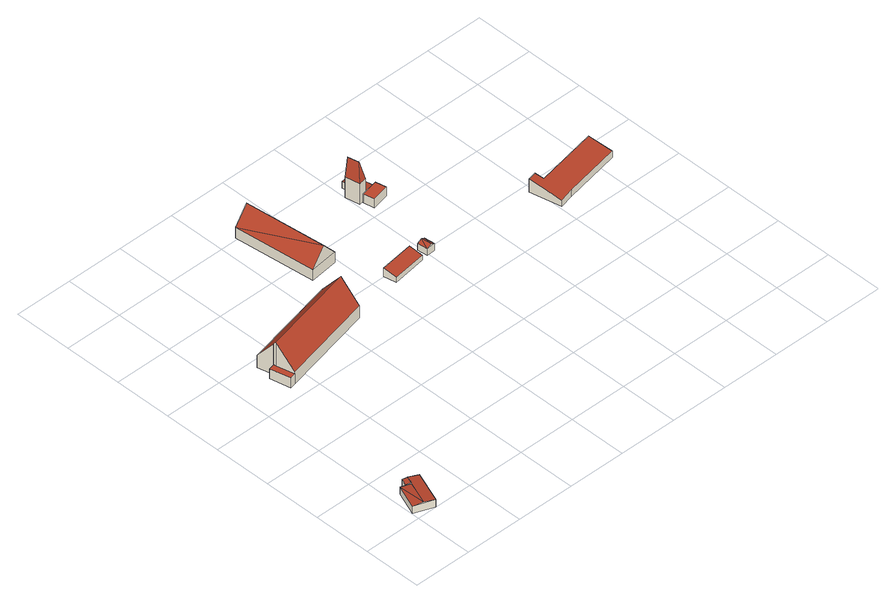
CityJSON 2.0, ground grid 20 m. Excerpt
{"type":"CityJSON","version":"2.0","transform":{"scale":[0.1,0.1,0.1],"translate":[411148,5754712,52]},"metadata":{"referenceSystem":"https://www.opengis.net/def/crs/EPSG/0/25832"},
"CityObjects":{
"building1":{"type":"Building","attributes":{"Gemeindeschluessel":"05515000","Geometrietyp2DReferenz":"3000","function":"31001_2700","roofType":"5000","measuredHeight":3.1},"geometry":[{"type":"Solid","lod":"2","boundaries":[[[[0,1,2,3]],[[4,5,1,0]],[[6,7,5,4]],[[8,9,7,6]],[[10,11,9,8]],[[3,2,11,10]],[[8,12,13,10]],[[12,6,4]],[[13,12,4]],[[13,4,0]],[[0,3,13]],[[6,12,8]],[[10,13,3]],[[1,5,7,9,11,2]]]],"semantics":{"surfaces":[{"type":"WallSurface"},{"type":"RoofSurface"},{"type":"GroundSurface"}],"values":[[0,0,0,0,0,0,1,1,1,1,1,0,0,2]]}}]},
"building2":{"type":"Building","attributes":{"Gemeindeschluessel":"05515000","Geometrietyp2DReferenz":"3000","function":"31001_2700","roofType":"2100","measuredHeight":3.09},"geometry":[{"type":"Solid","lod":"2","boundaries":[[[[12,7,14,15]],[[16,5,7,12]],[[17,18,5,16]],[[15,14,18,17]],[[16,12,15,17]],[[7,5,18,14]]]],"semantics":{"surfaces":[{"type":"WallSurface"},{"type":"RoofSurface"},{"type":"GroundSurface"}],"values":[[0,0,0,0,1,2]]}}]},
"building3":{"type":"Building","attributes":{"Gemeindeschluessel":"05515000","Geometrietyp2DReferenz":"3000","function":"31001_1000"},"address":[{"country":"Germany","locality":"Münster","thoroughfareNumber":"117","thoroughfareName":"Münsterstraße"},{"country":"Germany","locality":"Münster","thoroughfareNumber":"119","thoroughfareName":"Münsterstraße"}],"children":["building3-1","building3-2"]},
"building3-1":{"type":"BuildingPart","attributes":{"roofType":"1000","measuredHeight":3.7},"parents":["building3"],"geometry":[{"type":"Solid","lod":"2","boundaries":[[[[19,20,21,22]],[[23,24,20,19]],[[25,26,24,23]],[[22,21,27,28]],[[29,25,23,19,22,28]],[[20,24,26,30,27,21]],[[26,25,29,30]],[[30,29,28,27]]]],"semantics":{"surfaces":[{"type":"WallSurface"},{"type":"RoofSurface"},{"type":"GroundSurface"},{"type":"ClosureSurface"}],"values":[[0,0,0,0,1,2,3,3]]}}]},
"building3-2":{"type":"BuildingPart","attributes":{"roofType":"3100","measuredHeight":12.38},"parents":["building3"],"geometry":[{"type":"Solid","lod":"2","boundaries":[[[[31,24,26,25,32]],[[33,34,24,31]],[[35,36,34,33]],[[37,38,36,35]],[[39,40,38,37]],[[41,28,27,40,39]],[[35,33,31,32,42,37]],[[41,39,37,42]],[[26,24,34,36,38,40,27,30]],[[25,29,42,32]],[[26,30,29,25]],[[28,41,42,29]],[[28,29,30,27]]]],"semantics":{"surfaces":[{"type":"WallSurface"},{"type":"RoofSurface"},{"type":"GroundSurface"},{"type":"ClosureSurface"}],"values":[[0,0,0,0,0,0,1,1,2,0,3,0,3]]}}]},
"building4":{"type":"Building","attributes":{"Gemeindeschluessel":"05515000","Geometrietyp2DReferenz":"3000","function":"31001_2700","roofType":"3100","measuredHeight":9.65},"geometry":[{"type":"Solid","lod":"2","boundaries":[[[[43,44,45,46]],[[47,48,44,43]],[[49,50,48,47]],[[46,45,50,49]],[[43,51,47]],[[49,52,46]],[[43,46,52]],[[52,51,43]],[[51,52,49]],[[49,47,51]],[[44,48,50,45]]]],"semantics":{"surfaces":[{"type":"WallSurface"},{"type":"RoofSurface"},{"type":"GroundSurface"}],"values":[[0,0,0,0,0,0,1,1,1,1,2]]}}]},
"building5":{"type":"Building","attributes":{"Gemeindeschluessel":"05515000","Geometrietyp2DReferenz":"3000","function":"31001_2700","roofType":"2100","measuredHeight":3.06},"geometry":[{"type":"Solid","lod":"2","boundaries":[[[[53,54,55,56]],[[57,58,54,53]],[[59,60,58,57]],[[56,55,60,59]],[[57,53,56,59]],[[54,58,60,55]]]],"semantics":{"surfaces":[{"type":"WallSurface"},{"type":"RoofSurface"},{"type":"GroundSurface"}],"values":[[0,0,0,0,1,2]]}}]},
"building6":{"type":"Building","attributes":{"Gemeindeschluessel":"05515000","Geometrietyp2DReferenz":"3000","function":"31001_2700","roofType":"3100","measuredHeight":3.38},"geometry":[{"type":"Solid","lod":"2","boundaries":[[[[61,62,63,64]],[[65,66,62,61]],[[67,68,66,65]],[[64,63,68,67]],[[61,69,65]],[[67,70,64]],[[69,61,64]],[[64,70,69]],[[65,69,70]],[[70,67,65]],[[62,66,68,63]]]],"semantics":{"surfaces":[{"type":"WallSurface"},{"type":"RoofSurface"},{"type":"GroundSurface"}],"values":[[0,0,0,0,0,0,1,1,1,1,2]]}}]},
"building7":{"type":"Building","attributes":{"Gemeindeschluessel":"05515000","Geometrietyp2DReferenz":"3000","function":"31001_2700","roofType":"5000","measuredHeight":14.19},"geometry":[{"type":"Solid","lod":"2","boundaries":[[[[71,72,73,74]],[[75,76,72,71]],[[77,78,76,75]],[[74,73,78,77]],[[77,75,79]],[[79,75,71,80]],[[71,74,80]],[[80,74,77,79]],[[72,76,78,73]]]],"semantics":{"surfaces":[{"type":"WallSurface"},{"type":"RoofSurface"},{"type":"GroundSurface"}],"values":[[0,0,0,0,1,1,0,1,2]]}}]},
"building8":{"type":"Building","attributes":{"Gemeindeschluessel":"05515000","Geometrietyp2DReferenz":"3000","function":"31001_2700","roofType":"1000","measuredHeight":3.34},"geometry":[{"type":"Solid","lod":"2","boundaries":[[[[81,82,83,84]],[[85,86,82,81]],[[87,88,86,85]],[[84,83,88,87]],[[85,81,84,87]],[[82,86,88,83]]]],"semantics":{"surfaces":[{"type":"WallSurface"},{"type":"RoofSurface"},{"type":"GroundSurface"}],"values":[[0,0,0,0,1,2]]}}]},
"building9":{"type":"Building","attributes":{"Gemeindeschluessel":"05515000","Geometrietyp2DReferenz":"3000","function":"31001_2700","roofType":"2100","measuredHeight":2.46},"geometry":[{"type":"Solid","lod":"2","boundaries":[[[[89,90,91,92]],[[93,94,90,89]],[[95,96,94,93]],[[97,98,96,95]],[[92,91,98,97]],[[95,93,89,92,97]],[[90,94,96,98,91]]]],"semantics":{"surfaces":[{"type":"WallSurface"},{"type":"RoofSurface"},{"type":"GroundSurface"}],"values":[[0,0,0,0,0,1,2]]}}]},
"building10":{"type":"Building","attributes":{"Gemeindeschluessel":"05515000","Geometrietyp2DReferenz":"3000","function":"31001_2700","roofType":"2100","measuredHeight":4.64},"geometry":[{"type":"Solid","lod":"2","boundaries":[[[[99,100,101,102]],[[103,104,100,99]],[[105,106,104,103]],[[107,108,106,105]],[[109,110,108,107]],[[111,112,110,109]],[[102,101,112,111]],[[109,107,105,103,99,102,111]],[[100,104,106,108,110,112,101]]]],"semantics":{"surfaces":[{"type":"WallSurface"},{"type":"RoofSurface"},{"type":"GroundSurface"}],"values":[[0,0,0,0,0,0,0,1,2]]}}]}
},
"vertices":[
[35,110,32],[35,110,5],[3,27,5],[3,27,32],[67,98,32],[67,98,5],[76,122,32],[76,122,5],[110,110,32],[110,110,5],[69,2,32],[69,2,5],[76,122,36],[36,15,36],
[59,128,5],[59,128,33],[67,98,36],[51,104,33],[51,104,5],
[112,713,45],[112,713,8],[128,643,8],[128,643,45],[132,717,45],[132,717,8],[132,718,45],[132,718,8],[148,648,8],[148,648,45],[134,709,45],[134,709,8],
[132,717,121],[132,718,121],[120,771,52],[120,771,8],[446,845,52],[446,845,8],[459,783,132],[459,783,8],[472,721,52],[472,721,8],[148,648,52],[134,709,132],
[587,938,46],[587,938,7],[557,1216,7],[557,1216,46],[490,927,46],[490,927,7],[460,1207,46],[460,1207,7],[538,932,104],[509,1212,104],
[641,800,40],[641,800,9],[650,756,9],[650,756,27],[760,817,40],[760,817,9],[768,773,27],[768,773,9],
[820,779,35],[820,779,10],[817,815,10],[817,815,35],[791,776,35],[791,776,10],[787,812,35],[787,812,10],[806,777,43],[802,813,43],
[821,1118,88],[821,1118,12],[796,1112,12],[796,1112,88],[831,1066,88],[831,1066,12],[805,1061,88],[805,1061,12],[816,1076,154],[808,1115,154],
[875,1072,46],[875,1072,13],[816,1060,13],[816,1060,46],[883,1035,46],[883,1035,13],[823,1023,46],[823,1023,13],
[859,1154,33],[859,1154,13],[816,1146,13],[816,1146,38],[873,1075,33],[873,1075,13],[831,1066,38],[831,1066,13],[821,1118,38],[821,1118,13],
[1439,796,46],[1439,796,6],[1223,754,6],[1223,754,46],[1455,717,29],[1455,717,6],[1258,678,29],[1258,678,6],[1209,666,29],[1209,666,6],[1186,775,53],[1186,775,6],[1216,782,53],[1216,782,6]
]}
